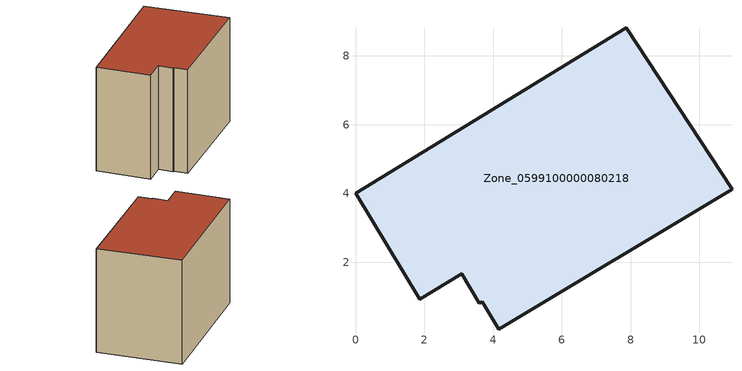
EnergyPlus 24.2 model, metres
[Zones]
Zone_0599100000080218
 floor ground (C_G): 3.1,1.67 1.87,0.92 0,4 7.87,8.82 10.95,4.12 4.16,0.05 3.69,0.86 3.6,0.81 z0
 wall outside (C_F): 7.87,8.82 0,4 1.87,0.92 3.1,1.67 3.6,0.81 3.69,0.86 4.16,0.05 10.95,4.12 7.87,8.82 z0:7.2
 roof outside (C_R): 3.1,1.67 3.6,0.81 3.69,0.86 4.16,0.05 10.95,4.12 7.87,8.82 0,4 1.87,0.92 z7.2
[BUILDING]
Pand.0599100000080218: North Axis=0; Terrain=City; Loads Convergence Tolerance Value=0.04; Temperature Convergence Tolerance Value=0.4; Solar Distribution=FullExterior; Maximum Number of Warmup Days=25; Minimum Number of Warmup Days=1
[Site:Location]
Rotterdam.The.Hague.AP_ZH_NLD Design_Conditions: Latitude=51.96; Longitude=4.45; Time Zone=1; Elevation=-4.5
[SITE:GROUNDTEMPERATURE:BUILDINGSURFACE]
18, 18, 18, 18, 18, 18, 18, 18, 18, 18, 18, 18
[MATERIAL] Thermal Absorptance=0.9; Solar Absorptance=0.7; Visible Absorptance=0.7
Name | Roughness | Thickness | Conductivity | Density | Specific Heat
G.TC.1946 | MediumSmooth | 0.15 | 1 | 540 | 1210
F.TC.1946 | Rough | 0.3 | 0.857143 | 1920 | 840
R.TC.1946 | MediumRough | 0.2 | 0.909091 | 1500 | 1000
[CONSTRUCTION]
C_G: G.TC.1946
C_F: F.TC.1946
C_R: R.TC.1946
[ZONE]
Zone_0599100000080218: Type=1; Multiplier=1; Ceiling Height=Autocalculate; Volume=Autocalculate; Floor Area=autocalculate; Part of Total Floor Area=Yes
[ZONEINFILTRATION:DESIGNFLOWRATE]
Infil_Zone_0599100000080218: Zone or ZoneList or Space or SpaceList=Zone_0599100000080218; Schedule=AlwaysOn; Design Flow Rate Calculation Method=Flow/Area; Flow Rate per Floor Area=0.003; Constant Term Coefficient=1; Temperature Term Coefficient=0; Velocity Term Coefficient=0; Velocity Squared Term Coefficient=0
[HVACTEMPLATE:ZONE:IDEALLOADSAIRSYSTEM]
Zone_0599100000080218: Maximum Heating Supply Air Temperature=50; Minimum Cooling Supply Air Temperature=13; Maximum Heating Supply Air Humidity Ratio=0.0156; Minimum Cooling Supply Air Humidity Ratio=0.0077; Heating Limit=NoLimit; Cooling Limit=NoLimit; Dehumidification Control Type=ConstantSensibleHeatRatio; Cooling Sensible Heat Ratio=0.7; Dehumidification Setpoint=60; Humidification Control Type=None; Humidification Setpoint=30; Outdoor Air Method=None; Outdoor Air Flow Rate per Person=0.00944; Outdoor Air Flow Rate per Zone Floor Area=0; Outdoor Air Flow Rate per Zone=0; Demand Controlled Ventilation Type=None; Outdoor Air Economizer Type=NoEconomizer; Heat Recovery Type=None; Sensible Heat Recovery Effectiveness=0.7; Latent Heat Recovery Effectiveness=0.65
[ZONECONTROL:THERMOSTAT]
ThermostatControl_Zone_0599100000080218: Zone or ZoneList=Zone_0599100000080218; Control Type Schedule=DualSetpointControlType; Control 1=Thermostat_Zone_0599100000080218; Temperature Difference Between Cutout And Setpoint=0
[THERMOSTATSETPOINT:DUALSETPOINT]
Thermostat_Zone_0599100000080218: Heating Setpoint Temperature Schedule=HeatingSetpoint_Zone_0599100000080218; Cooling Setpoint Temperature Schedule=CoolingSetpoint_Zone_0599100000080218
[SCHEDULE:COMPACT]
HeatingSetpoint_Zone_0599100000080218: Through: 12/31, For: AllDays, Until: 24:00, 21
CoolingSetpoint_Zone_0599100000080218: Through: 12/31, For: AllDays, Until: 24:00, 24
DualSetpointControlType: Through: 12/31, For: AllDays, Until: 24:00, 4
AlwaysOn: Through: 12/31, For: AllDays, Until: 24:00, 1
